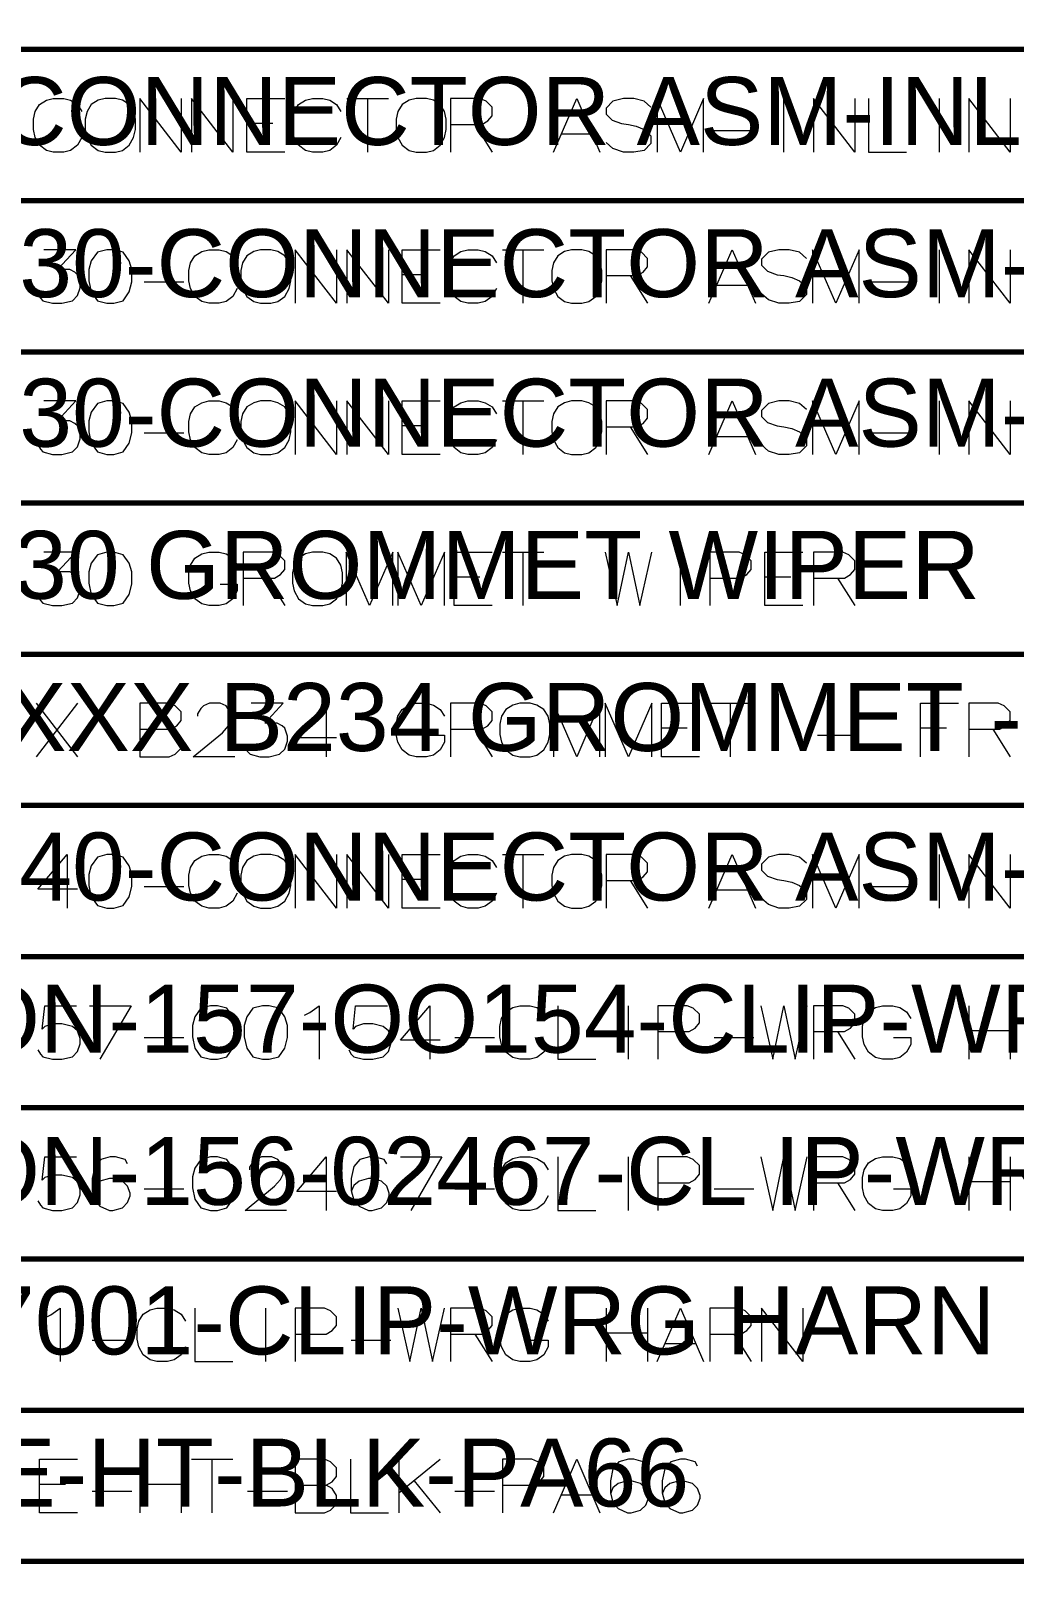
# Model space of a CAD drawing. Header units: millimetres. Extents: x 0 to 174, y 0 to 33.
# Drawn here: x 78.039 to 80.641, y 20.297 to 24.382 of the extents above; entities that cross this region are included whole.
import ezdxf

# ---------------------------------------------------------------- set-up
doc = ezdxf.new("R2010")
doc.units = ezdxf.units.MM
doc.layers.add('BOM_OCR_TEXT', color=7, linetype='Continuous')
doc.layers.add('BOM_ORIGINAL_OUTLINES', color=7, linetype='Continuous')
doc.layers.add('PDF_Geomertry', color=7, linetype='Continuous', true_color=0x405f80)
doc.styles.get("Standard").update_dxf_attribs({"font": 'arial.ttf'})

msp = doc.modelspace()

# ---------------------------------------------------------------- linework, layer by layer
at = {"layer": 'BOM_ORIGINAL_OUTLINES', "color": 18, "lineweight": 13, "true_color": 0x260000}
for points in [[(78.1736, 24.0999), (78.1622, 24.0793), (78.1439, 24.0656), (78.1256, 24.061), (78.0982, 24.061), (78.0799, 24.0656), (78.0617, 24.0793), (78.0501, 24.0999), (78.0456, 24.1204), (78.0456, 24.1479), (78.0501, 24.1685), (78.0617, 24.1868), (78.0799, 24.1982), (78.0982, 24.2028), (78.1256, 24.2028), (78.1439, 24.1982), (78.1622, 24.1868), (78.1736, 24.1685)], [(78.4365, 24.2028), (78.4365, 24.061), (78.3268, 24.2028), (78.3268, 24.061)], [(78.5736, 24.2028), (78.5736, 24.061), (78.4639, 24.2028), (78.4639, 24.061)], [(78.7108, 24.061), (78.6103, 24.061), (78.6103, 24.2028), (78.7108, 24.2028)], [(78.8594, 24.0999), (78.8479, 24.0793), (78.8297, 24.0656), (78.8114, 24.061), (78.784, 24.061), (78.7657, 24.0656), (78.7474, 24.0793), (78.736, 24.0999), (78.7314, 24.1204), (78.7314, 24.1479), (78.736, 24.1685), (78.7474, 24.1868), (78.7657, 24.1982), (78.784, 24.2028), (78.8114, 24.2028), (78.8297, 24.1982), (78.8479, 24.1868), (78.8594, 24.1685)], [(78.8754, 24.2028), (78.9851, 24.2028)], [(78.9303, 24.061), (78.9303, 24.2028)], [(79.1497, 24.1342), (79.2321, 24.1342), (79.2481, 24.1433), (79.2594, 24.1571), (79.2594, 24.1799), (79.2435, 24.1958), (79.2275, 24.2028), (79.1497, 24.2028), (79.1497, 24.061)], [(79.4218, 24.061), (79.4835, 24.2028), (79.5451, 24.061)], [(79.68, 24.1799), (79.6618, 24.1958), (79.6343, 24.2028), (79.6069, 24.2028), (79.5794, 24.1958), (79.5612, 24.1776), (79.5612, 24.1615), (79.5772, 24.1456), (79.6024, 24.1364), (79.6207, 24.1342), (79.6412, 24.1296), (79.6618, 24.1204), (79.68, 24.1044), (79.68, 24.0839), (79.6618, 24.0656), (79.6343, 24.061), (79.6069, 24.061), (79.5794, 24.0701), (79.5612, 24.0861)], [(79.8194, 24.061), (79.8194, 24.2028), (79.7578, 24.061), (79.6961, 24.2028), (79.6961, 24.061)], [(80.0321, 24.061), (80.0321, 24.2028)], [(80.2196, 24.2028), (80.2196, 24.061), (80.1099, 24.2028), (80.1099, 24.061)], [(80.2561, 24.2028), (80.2561, 24.061), (80.3567, 24.061)], [(80.4436, 24.061), (80.4436, 24.2028)], [(80.631, 24.2028), (80.631, 24.061), (80.5212, 24.2028), (80.5212, 24.061)], [(78.6789, 24.1364), (78.6103, 24.1364)], [(79.2137, 24.1342), (79.2594, 24.061)], [(79.4424, 24.109), (79.5246, 24.109)], [(79.8469, 24.1182), (79.9521, 24.1182)], [(78.0571, 23.686), (78.0639, 23.6744), (78.0707, 23.6676), (78.0958, 23.6608), (78.1211, 23.6608), (78.1485, 23.6676), (78.1622, 23.6814), (78.169, 23.7019), (78.169, 23.7157), (78.1622, 23.7363), (78.1553, 23.7431), (78.1417, 23.7499), (78.1096, 23.7499), (78.1576, 23.8025), (78.0731, 23.8025)], [(78.5851, 23.6996), (78.5736, 23.679), (78.5554, 23.6653), (78.5371, 23.6608), (78.5097, 23.6608), (78.4914, 23.6653), (78.4731, 23.679), (78.4617, 23.6996), (78.4571, 23.7201), (78.4571, 23.7476), (78.4617, 23.7682), (78.4731, 23.7865), (78.4914, 23.7979), (78.5097, 23.8025), (78.5371, 23.8025), (78.5554, 23.7979), (78.5736, 23.7865), (78.5851, 23.7682)], [(78.8479, 23.8025), (78.8479, 23.6608), (78.7382, 23.8025), (78.7382, 23.6608)], [(78.9851, 23.8025), (78.9851, 23.6608), (78.8754, 23.8025), (78.8754, 23.6608)], [(79.1222, 23.6608), (79.0217, 23.6608), (79.0217, 23.8025), (79.1222, 23.8025)], [(79.2708, 23.6996), (79.2594, 23.679), (79.2411, 23.6653), (79.2229, 23.6608), (79.1954, 23.6608), (79.1771, 23.6653), (79.1589, 23.679), (79.1475, 23.6996), (79.1429, 23.7201), (79.1429, 23.7476), (79.1475, 23.7682), (79.1589, 23.7865), (79.1771, 23.7979), (79.1954, 23.8025), (79.2229, 23.8025), (79.2411, 23.7979), (79.2594, 23.7865), (79.2708, 23.7682)], [(79.2869, 23.8025), (79.3967, 23.8025)], [(79.3418, 23.6608), (79.3418, 23.8025)], [(79.5612, 23.7339), (79.6435, 23.7339), (79.6594, 23.7431), (79.671, 23.7568), (79.671, 23.7796), (79.6549, 23.7957), (79.6389, 23.8025), (79.5612, 23.8025), (79.5612, 23.6608)], [(79.8332, 23.6608), (79.895, 23.8025), (79.9567, 23.6608)], [(80.0915, 23.7796), (80.0732, 23.7957), (80.0458, 23.8025), (80.0183, 23.8025), (79.991, 23.7957), (79.9726, 23.7774), (79.9726, 23.7614), (79.9886, 23.7454), (80.0137, 23.7363), (80.0321, 23.7339), (80.0526, 23.7293), (80.0732, 23.7201), (80.0915, 23.7042), (80.0915, 23.6836), (80.0732, 23.6653), (80.0458, 23.6608), (80.0183, 23.6608), (79.991, 23.6699), (79.9726, 23.686)], [(80.231, 23.6608), (80.231, 23.8025), (80.1693, 23.6608), (80.1075, 23.8025), (80.1075, 23.6608)], [(80.4436, 23.6608), (80.4436, 23.8025)], [(80.631, 23.8025), (80.631, 23.6608), (80.5212, 23.8025), (80.5212, 23.6608)], [(79.0903, 23.7363), (79.0217, 23.7363)], [(78.3382, 23.7179), (78.4433, 23.7179)], [(79.6251, 23.7339), (79.671, 23.6608)], [(79.8537, 23.7088), (79.9361, 23.7088)], [(80.2583, 23.7179), (80.3636, 23.7179)], [(78.0571, 23.2857), (78.0639, 23.2743), (78.0707, 23.2674), (78.0958, 23.2606), (78.1211, 23.2606), (78.1485, 23.2674), (78.1622, 23.2811), (78.169, 23.3017), (78.169, 23.3154), (78.1622, 23.336), (78.1553, 23.3428), (78.1417, 23.3497), (78.1096, 23.3497), (78.1576, 23.4022), (78.0731, 23.4022)], [(78.5851, 23.2994), (78.5736, 23.2789), (78.5554, 23.2651), (78.5371, 23.2606), (78.5097, 23.2606), (78.4914, 23.2651), (78.4731, 23.2789), (78.4617, 23.2994), (78.4571, 23.32), (78.4571, 23.3474), (78.4617, 23.3679), (78.4731, 23.3863), (78.4914, 23.3976), (78.5097, 23.4022), (78.5371, 23.4022), (78.5554, 23.3976), (78.5736, 23.3863), (78.5851, 23.3679)], [(78.8479, 23.4022), (78.8479, 23.2606), (78.7382, 23.4022), (78.7382, 23.2606)], [(78.9851, 23.4022), (78.9851, 23.2606), (78.8754, 23.4022), (78.8754, 23.2606)], [(79.1222, 23.2606), (79.0217, 23.2606), (79.0217, 23.4022), (79.1222, 23.4022)], [(79.2708, 23.2994), (79.2594, 23.2789), (79.2411, 23.2651), (79.2229, 23.2606), (79.1954, 23.2606), (79.1771, 23.2651), (79.1589, 23.2789), (79.1475, 23.2994), (79.1429, 23.32), (79.1429, 23.3474), (79.1475, 23.3679), (79.1589, 23.3863), (79.1771, 23.3976), (79.1954, 23.4022), (79.2229, 23.4022), (79.2411, 23.3976), (79.2594, 23.3863), (79.2708, 23.3679)], [(79.2869, 23.4022), (79.3967, 23.4022)], [(79.3418, 23.2606), (79.3418, 23.4022)], [(79.5612, 23.3338), (79.6435, 23.3338), (79.6594, 23.3428), (79.671, 23.3565), (79.671, 23.3794), (79.6549, 23.3954), (79.6389, 23.4022), (79.5612, 23.4022), (79.5612, 23.2606)], [(79.8332, 23.2606), (79.895, 23.4022), (79.9567, 23.2606)], [(80.0915, 23.3794), (80.0732, 23.3954), (80.0458, 23.4022), (80.0183, 23.4022), (79.991, 23.3954), (79.9726, 23.3771), (79.9726, 23.3611), (79.9886, 23.3451), (80.0137, 23.336), (80.0321, 23.3338), (80.0526, 23.3292), (80.0732, 23.32), (80.0915, 23.304), (80.0915, 23.2833), (80.0732, 23.2651), (80.0458, 23.2606), (80.0183, 23.2606), (79.991, 23.2697), (79.9726, 23.2857)], [(80.231, 23.2606), (80.231, 23.4022), (80.1693, 23.2606), (80.1075, 23.4022), (80.1075, 23.2606)], [(80.4436, 23.2606), (80.4436, 23.4022)], [(80.631, 23.4022), (80.631, 23.2606), (80.5212, 23.4022), (80.5212, 23.2606)], [(79.0903, 23.336), (79.0217, 23.336)], [(79.6251, 23.3338), (79.671, 23.2606)], [(78.3382, 23.3176), (78.4433, 23.3176)], [(79.8537, 23.3085), (79.9361, 23.3085)], [(80.2583, 23.3176), (80.3636, 23.3176)], [(78.0571, 22.8854), (78.0639, 22.874), (78.0707, 22.8672), (78.0958, 22.8603), (78.1211, 22.8603), (78.1485, 22.8672), (78.1622, 22.8808), (78.169, 22.9014), (78.169, 22.9151), (78.1622, 22.9357), (78.1553, 22.9426), (78.1417, 22.9494), (78.1096, 22.9494), (78.1576, 23.0021), (78.0731, 23.0021)], [(78.5394, 22.9175), (78.5851, 22.9175), (78.5851, 22.8992), (78.5736, 22.8786), (78.5554, 22.8649), (78.5371, 22.8603), (78.5097, 22.8603), (78.4914, 22.8649), (78.4731, 22.8786), (78.4617, 22.8992), (78.4571, 22.9197), (78.4571, 22.9472), (78.4617, 22.9678), (78.4731, 22.986), (78.4914, 22.9975), (78.5097, 23.0021), (78.5371, 23.0021), (78.5554, 22.9975), (78.5736, 22.986), (78.5851, 22.9678)], [(78.6011, 22.9335), (78.6833, 22.9335), (78.6994, 22.9426), (78.7108, 22.9562), (78.7108, 22.9792), (78.6949, 22.9951), (78.6789, 23.0021), (78.6011, 23.0021), (78.6011, 22.8603)], [(78.9965, 22.8603), (78.9965, 23.0021), (78.9349, 22.8603), (78.8731, 23.0021), (78.8731, 22.8603)], [(79.1337, 22.8603), (79.1337, 23.0021), (79.0719, 22.8603), (79.0103, 23.0021), (79.0103, 22.8603)], [(79.2594, 22.8603), (79.1589, 22.8603), (79.1589, 23.0021), (79.2594, 23.0021)], [(79.2869, 23.0021), (79.3967, 23.0021)], [(79.3418, 22.8603), (79.3418, 23.0021)], [(79.5589, 23.0021), (79.5908, 22.8603), (79.6207, 23.0021), (79.6503, 22.8603), (79.6824, 23.0021)], [(79.7578, 22.8603), (79.7578, 23.0021)], [(79.8356, 22.9335), (79.9178, 22.9335), (79.9337, 22.9426), (79.9453, 22.9562), (79.9453, 22.9792), (79.9292, 22.9951), (79.9132, 23.0021), (79.8356, 23.0021), (79.8356, 22.8603)], [(80.0824, 22.8603), (79.9818, 22.8603), (79.9818, 23.0021), (80.0824, 23.0021)], [(80.1099, 22.9335), (80.1921, 22.9335), (80.2081, 22.9426), (80.2196, 22.9562), (80.2196, 22.9792), (80.2035, 22.9951), (80.1875, 23.0021), (80.1099, 23.0021), (80.1099, 22.8603)], [(78.6651, 22.9335), (78.7108, 22.8603)], [(79.2275, 22.9357), (79.1589, 22.9357)], [(80.0504, 22.9357), (79.9818, 22.9357)], [(80.1737, 22.9335), (80.2196, 22.8603)], [(78.0525, 22.6018), (78.1622, 22.4601)], [(78.1622, 22.6018), (78.0525, 22.4601)], [(78.5782, 22.4601), (78.4685, 22.4601), (78.5462, 22.524), (78.5622, 22.5424), (78.569, 22.5561), (78.569, 22.5699), (78.5622, 22.5858), (78.5554, 22.595), (78.5394, 22.6018), (78.5119, 22.6018), (78.496, 22.595), (78.489, 22.5881), (78.48, 22.5743), (78.48, 22.5675)], [(78.6057, 22.4853), (78.6125, 22.4738), (78.6194, 22.4669), (78.6446, 22.4601), (78.6697, 22.4601), (78.6971, 22.4669), (78.7108, 22.4807), (78.7176, 22.5013), (78.7176, 22.515), (78.7108, 22.5356), (78.704, 22.5424), (78.6903, 22.5492), (78.6582, 22.5492), (78.7062, 22.6018), (78.6217, 22.6018)], [(78.8479, 22.5104), (78.7428, 22.5104), (78.8206, 22.6018), (78.8206, 22.5332), (78.8206, 22.4601)], [(79.0881, 22.5172), (79.1337, 22.5172), (79.1337, 22.4989), (79.1222, 22.4783), (79.104, 22.4646), (79.0857, 22.4601), (79.0583, 22.4601), (79.04, 22.4646), (79.0217, 22.4783), (79.0103, 22.4989), (79.0057, 22.5194), (79.0057, 22.5469), (79.0103, 22.5675), (79.0217, 22.5858), (79.04, 22.5972), (79.0583, 22.6018), (79.0857, 22.6018), (79.104, 22.5972), (79.1222, 22.5858), (79.1337, 22.5675)], [(79.1497, 22.5332), (79.2321, 22.5332), (79.2481, 22.5424), (79.2594, 22.5561), (79.2594, 22.5789), (79.2435, 22.595), (79.2275, 22.6018), (79.1497, 22.6018), (79.1497, 22.4601)], [(79.5451, 22.4601), (79.5451, 22.6018), (79.4835, 22.4601), (79.4218, 22.6018), (79.4218, 22.4601)], [(79.6824, 22.4601), (79.6824, 22.6018), (79.6207, 22.4601), (79.5589, 22.6018), (79.5589, 22.4601)], [(79.8081, 22.4601), (79.7075, 22.4601), (79.7075, 22.6018), (79.8081, 22.6018)], [(79.8356, 22.6018), (79.9453, 22.6018)], [(79.8904, 22.4601), (79.8904, 22.6018)], [(80.3933, 22.4601), (80.3933, 22.6018), (80.4939, 22.6018)], [(80.5212, 22.5332), (80.6036, 22.5332), (80.6196, 22.5424), (80.631, 22.5561), (80.631, 22.5789), (80.615, 22.595), (80.599, 22.6018), (80.5212, 22.6018), (80.5212, 22.4601)], [(78.3268, 22.5332), (78.409, 22.5332)], [(79.2137, 22.5332), (79.2594, 22.4601)], [(79.7761, 22.5356), (79.7075, 22.5356)], [(80.1212, 22.5172), (80.2264, 22.5172)], [(80.4618, 22.5356), (80.3933, 22.5356)], [(80.5853, 22.5332), (80.631, 22.4601)], [(78.1622, 22.1101), (78.0571, 22.1101), (78.1347, 22.2015), (78.1347, 22.1329), (78.1347, 22.0599)], [(78.5851, 22.0988), (78.5736, 22.0781), (78.5554, 22.0644), (78.5371, 22.0599), (78.5097, 22.0599), (78.4914, 22.0644), (78.4731, 22.0781), (78.4617, 22.0988), (78.4571, 22.1193), (78.4571, 22.1467), (78.4617, 22.1672), (78.4731, 22.1856), (78.4914, 22.1969), (78.5097, 22.2015), (78.5371, 22.2015), (78.5554, 22.1969), (78.5736, 22.1856), (78.5851, 22.1672)], [(78.8479, 22.2015), (78.8479, 22.0599), (78.7382, 22.2015), (78.7382, 22.0599)], [(78.9851, 22.2015), (78.9851, 22.0599), (78.8754, 22.2015), (78.8754, 22.0599)], [(79.1222, 22.0599), (79.0217, 22.0599), (79.0217, 22.2015), (79.1222, 22.2015)], [(79.2708, 22.0988), (79.2594, 22.0781), (79.2411, 22.0644), (79.2229, 22.0599), (79.1954, 22.0599), (79.1771, 22.0644), (79.1589, 22.0781), (79.1475, 22.0988), (79.1429, 22.1193), (79.1429, 22.1467), (79.1475, 22.1672), (79.1589, 22.1856), (79.1771, 22.1969), (79.1954, 22.2015), (79.2229, 22.2015), (79.2411, 22.1969), (79.2594, 22.1856), (79.2708, 22.1672)], [(79.2869, 22.2015), (79.3967, 22.2015)], [(79.3418, 22.0599), (79.3418, 22.2015)], [(79.5612, 22.1329), (79.6435, 22.1329), (79.6594, 22.1421), (79.671, 22.1558), (79.671, 22.1788), (79.6549, 22.1947), (79.6389, 22.2015), (79.5612, 22.2015), (79.5612, 22.0599)], [(79.8332, 22.0599), (79.895, 22.2015), (79.9567, 22.0599)], [(80.0915, 22.1788), (80.0732, 22.1947), (80.0458, 22.2015), (80.0183, 22.2015), (79.991, 22.1947), (79.9726, 22.1764), (79.9726, 22.1604), (79.9886, 22.1444), (80.0137, 22.1353), (80.0321, 22.1329), (80.0526, 22.1285), (80.0732, 22.1193), (80.0915, 22.1033), (80.0915, 22.0826), (80.0732, 22.0644), (80.0458, 22.0599), (80.0183, 22.0599), (79.991, 22.069), (79.9726, 22.085)], [(80.231, 22.0599), (80.231, 22.2015), (80.1693, 22.0599), (80.1075, 22.2015), (80.1075, 22.0599)], [(80.4436, 22.0599), (80.4436, 22.2015)], [(80.631, 22.2015), (80.631, 22.0599), (80.5212, 22.2015), (80.5212, 22.0599)], [(78.3382, 22.1169), (78.4433, 22.1169)], [(79.0903, 22.1353), (79.0217, 22.1353)], [(79.6251, 22.1329), (79.671, 22.0599)], [(79.8537, 22.1078), (79.9361, 22.1078)], [(80.2583, 22.1169), (80.3636, 22.1169)], [(78.0571, 21.6847), (78.0639, 21.6733), (78.0707, 21.6664), (78.0958, 21.6596), (78.1211, 21.6596), (78.1485, 21.6664), (78.1622, 21.6801), (78.169, 21.7007), (78.169, 21.7144), (78.1622, 21.735), (78.1485, 21.7465), (78.1211, 21.7533), (78.0958, 21.7533), (78.0753, 21.7465), (78.0685, 21.7396), (78.0753, 21.8014), (78.1599, 21.8014)], [(78.1942, 21.8014), (78.3039, 21.8014), (78.2217, 21.6596)], [(78.7633, 21.7763), (78.7771, 21.7831), (78.8022, 21.8014), (78.8022, 21.6596)], [(78.88, 21.6847), (78.8868, 21.6733), (78.8937, 21.6664), (78.9189, 21.6596), (78.944, 21.6596), (78.9714, 21.6664), (78.9851, 21.6801), (78.9919, 21.7007), (78.9919, 21.7144), (78.9851, 21.735), (78.9714, 21.7465), (78.944, 21.7533), (78.9189, 21.7533), (78.8983, 21.7465), (78.8914, 21.7396), (78.8983, 21.8014), (78.9829, 21.8014)], [(79.1222, 21.7099), (79.0171, 21.7099), (79.0949, 21.8014), (79.0949, 21.7328), (79.0949, 21.6596)], [(79.4081, 21.6985), (79.3967, 21.6779), (79.3783, 21.6642), (79.36, 21.6596), (79.3326, 21.6596), (79.3143, 21.6642), (79.296, 21.6779), (79.2846, 21.6985), (79.28, 21.719), (79.28, 21.7465), (79.2846, 21.7671), (79.296, 21.7853), (79.3143, 21.7968), (79.3326, 21.8014), (79.36, 21.8014), (79.3783, 21.7968), (79.3967, 21.7853), (79.4081, 21.7671)], [(79.4332, 21.8014), (79.4332, 21.6596), (79.5337, 21.6596)], [(79.6207, 21.6596), (79.6207, 21.8014)], [(79.6983, 21.7328), (79.7807, 21.7328), (79.7967, 21.7419), (79.8081, 21.7556), (79.8081, 21.7785), (79.7921, 21.7944), (79.7761, 21.8014), (79.6983, 21.8014), (79.6983, 21.6596)], [(79.9704, 21.8014), (80.0024, 21.6596), (80.0321, 21.8014), (80.0618, 21.6596), (80.0938, 21.8014)], [(80.1099, 21.7328), (80.1921, 21.7328), (80.2081, 21.7419), (80.2196, 21.7556), (80.2196, 21.7785), (80.2035, 21.7944), (80.1875, 21.8014), (80.1099, 21.8014), (80.1099, 21.6596)], [(80.3224, 21.7168), (80.3681, 21.7168), (80.3681, 21.6985), (80.3567, 21.6779), (80.3385, 21.6642), (80.3201, 21.6596), (80.2926, 21.6596), (80.2744, 21.6642), (80.2561, 21.6779), (80.2447, 21.6985), (80.2401, 21.719), (80.2401, 21.7465), (80.2447, 21.7671), (80.2561, 21.7853), (80.2744, 21.7968), (80.2926, 21.8014), (80.3201, 21.8014), (80.3385, 21.7968), (80.3567, 21.7853), (80.3681, 21.7671)], [(80.5212, 21.8014), (80.5212, 21.6596)], [(80.631, 21.8014), (80.631, 21.6596)], [(80.631, 21.735), (80.5212, 21.735)], [(78.3382, 21.7168), (78.4433, 21.7168)], [(79.1611, 21.7168), (79.2662, 21.7168)], [(79.8469, 21.7168), (79.9521, 21.7168)], [(80.1737, 21.7328), (80.2196, 21.6596)], [(78.0571, 21.2846), (78.0639, 21.2731), (78.0707, 21.2663), (78.0958, 21.2593), (78.1211, 21.2593), (78.1485, 21.2663), (78.1622, 21.28), (78.169, 21.3006), (78.169, 21.3142), (78.1622, 21.3349), (78.1485, 21.3463), (78.1211, 21.3531), (78.0958, 21.3531), (78.0753, 21.3463), (78.0685, 21.3394), (78.0753, 21.4011), (78.1599, 21.4011)], [(78.2947, 21.3828), (78.2879, 21.3943), (78.2628, 21.4011), (78.249, 21.4011), (78.2239, 21.3943), (78.2079, 21.376), (78.2011, 21.3439), (78.2011, 21.3119), (78.2079, 21.2868), (78.2217, 21.2708), (78.2468, 21.2593), (78.256, 21.2593), (78.2811, 21.2663), (78.2947, 21.28), (78.3017, 21.2982), (78.3017, 21.3051), (78.2947, 21.3233), (78.2811, 21.3371), (78.256, 21.3439), (78.2468, 21.3439), (78.2217, 21.3371), (78.2079, 21.3257), (78.2011, 21.3097)], [(78.7154, 21.2593), (78.6057, 21.2593), (78.6833, 21.3233), (78.6994, 21.3417), (78.7062, 21.3554), (78.7062, 21.369), (78.6994, 21.3851), (78.6925, 21.3943), (78.6765, 21.4011), (78.6492, 21.4011), (78.6331, 21.3943), (78.6262, 21.3874), (78.6171, 21.3736), (78.6171, 21.3668)], [(78.8479, 21.3097), (78.7428, 21.3097), (78.8206, 21.4011), (78.8206, 21.3325), (78.8206, 21.2593)], [(78.9806, 21.3828), (78.9737, 21.3943), (78.9486, 21.4011), (78.9349, 21.4011), (78.9097, 21.3943), (78.8937, 21.376), (78.8868, 21.3439), (78.8868, 21.3119), (78.8937, 21.2868), (78.9074, 21.2708), (78.9325, 21.2593), (78.9417, 21.2593), (78.9668, 21.2663), (78.9806, 21.28), (78.9874, 21.2982), (78.9874, 21.3051), (78.9806, 21.3233), (78.9668, 21.3371), (78.9417, 21.3439), (78.9325, 21.3439), (78.9074, 21.3371), (78.8937, 21.3257), (78.8868, 21.3097)], [(79.0171, 21.4011), (79.1268, 21.4011), (79.0446, 21.2593)], [(79.4081, 21.2982), (79.3967, 21.2776), (79.3783, 21.2639), (79.36, 21.2593), (79.3326, 21.2593), (79.3143, 21.2639), (79.296, 21.2776), (79.2846, 21.2982), (79.28, 21.3188), (79.28, 21.3463), (79.2846, 21.3668), (79.296, 21.3851), (79.3143, 21.3965), (79.3326, 21.4011), (79.36, 21.4011), (79.3783, 21.3965), (79.3967, 21.3851), (79.4081, 21.3668)], [(79.4332, 21.4011), (79.4332, 21.2593), (79.5337, 21.2593)], [(79.6207, 21.2593), (79.6207, 21.4011)], [(79.6983, 21.3325), (79.7807, 21.3325), (79.7967, 21.3417), (79.8081, 21.3554), (79.8081, 21.3782), (79.7921, 21.3943), (79.7761, 21.4011), (79.6983, 21.4011), (79.6983, 21.2593)], [(79.9704, 21.4011), (80.0024, 21.2593), (80.0321, 21.4011), (80.0618, 21.2593), (80.0938, 21.4011)], [(80.1099, 21.3325), (80.1921, 21.3325), (80.2081, 21.3417), (80.2196, 21.3554), (80.2196, 21.3782), (80.2035, 21.3943), (80.1875, 21.4011), (80.1099, 21.4011), (80.1099, 21.2593)], [(80.3224, 21.3165), (80.3681, 21.3165), (80.3681, 21.2982), (80.3567, 21.2776), (80.3385, 21.2639), (80.3201, 21.2593), (80.2926, 21.2593), (80.2744, 21.2639), (80.2561, 21.2776), (80.2447, 21.2982), (80.2401, 21.3188), (80.2401, 21.3463), (80.2447, 21.3668), (80.2561, 21.3851), (80.2744, 21.3965), (80.2926, 21.4011), (80.3201, 21.4011), (80.3385, 21.3965), (80.3567, 21.3851), (80.3681, 21.3668)], [(80.5212, 21.4011), (80.5212, 21.2593)], [(80.631, 21.4011), (80.631, 21.2593)], [(80.1737, 21.3325), (80.2196, 21.2593)], [(80.631, 21.3349), (80.5212, 21.3349)], [(78.3382, 21.3165), (78.4433, 21.3165)], [(79.1611, 21.3165), (79.2662, 21.3165)], [(79.8469, 21.3165), (79.9521, 21.3165)], [(78.0776, 20.9757), (78.0914, 20.9826), (78.1165, 21.0008), (78.1165, 20.8592)], [(78.4479, 20.8981), (78.4365, 20.8774), (78.4182, 20.8638), (78.4, 20.8592), (78.3725, 20.8592), (78.3542, 20.8638), (78.336, 20.8774), (78.3244, 20.8981), (78.3199, 20.9186), (78.3199, 20.946), (78.3244, 20.9665), (78.336, 20.9849), (78.3542, 20.9962), (78.3725, 21.0008), (78.4, 21.0008), (78.4182, 20.9962), (78.4365, 20.9849), (78.4479, 20.9665)], [(78.4731, 21.0008), (78.4731, 20.8592), (78.5736, 20.8592)], [(78.6606, 20.8592), (78.6606, 21.0008)], [(78.7382, 20.9322), (78.8206, 20.9322), (78.8365, 20.9414), (78.8479, 20.9551), (78.8479, 20.9781), (78.8319, 20.994), (78.816, 21.0008), (78.7382, 21.0008), (78.7382, 20.8592)], [(79.0103, 21.0008), (79.0422, 20.8592), (79.0719, 21.0008), (79.1017, 20.8592), (79.1337, 21.0008)], [(79.1497, 20.9322), (79.2321, 20.9322), (79.2481, 20.9414), (79.2594, 20.9551), (79.2594, 20.9781), (79.2435, 20.994), (79.2275, 21.0008), (79.1497, 21.0008), (79.1497, 20.8592)], [(79.3624, 20.9163), (79.4081, 20.9163), (79.4081, 20.8981), (79.3967, 20.8774), (79.3783, 20.8638), (79.36, 20.8592), (79.3326, 20.8592), (79.3143, 20.8638), (79.296, 20.8774), (79.2846, 20.8981), (79.28, 20.9186), (79.28, 20.946), (79.2846, 20.9665), (79.296, 20.9849), (79.3143, 20.9962), (79.3326, 21.0008), (79.36, 21.0008), (79.3783, 20.9962), (79.3967, 20.9849), (79.4081, 20.9665)], [(79.5612, 21.0008), (79.5612, 20.8592)], [(79.671, 21.0008), (79.671, 20.8592)], [(79.6961, 20.8592), (79.7578, 21.0008), (79.8194, 20.8592)], [(79.8356, 20.9322), (79.9178, 20.9322), (79.9337, 20.9414), (79.9453, 20.9551), (79.9453, 20.9781), (79.9292, 20.994), (79.9132, 21.0008), (79.8356, 21.0008), (79.8356, 20.8592)], [(80.0824, 21.0008), (80.0824, 20.8592), (79.9726, 21.0008), (79.9726, 20.8592)], [(79.2137, 20.9322), (79.2594, 20.8592)], [(79.671, 20.9346), (79.5612, 20.9346)], [(79.8994, 20.9322), (79.9453, 20.8592)], [(78.2011, 20.9163), (78.3062, 20.9163)], [(78.8868, 20.9163), (78.9919, 20.9163)], [(79.7167, 20.9071), (79.7989, 20.9071)], [(78.1622, 20.4589), (78.0617, 20.4589), (78.0617, 20.6007), (78.1622, 20.6007)], [(78.3268, 20.6007), (78.3268, 20.4589)], [(78.4365, 20.6007), (78.4365, 20.4589)], [(78.4639, 20.6007), (78.5736, 20.6007)], [(78.5187, 20.4589), (78.5187, 20.6007)], [(78.8846, 20.6007), (78.8846, 20.4589), (78.9851, 20.4589)], [(79.0125, 20.6007), (79.0125, 20.4589)], [(79.0125, 20.5115), (79.1222, 20.6007)], [(79.2869, 20.5321), (79.3692, 20.5321), (79.3851, 20.5413), (79.3967, 20.5549), (79.3967, 20.5778), (79.3806, 20.5938), (79.3646, 20.6007), (79.2869, 20.6007), (79.2869, 20.4589)], [(79.4218, 20.4589), (79.4835, 20.6007), (79.5451, 20.4589)], [(79.6664, 20.5824), (79.6594, 20.5938), (79.6343, 20.6007), (79.6207, 20.6007), (79.5954, 20.5938), (79.5794, 20.5754), (79.5726, 20.5435), (79.5726, 20.5115), (79.5794, 20.4864), (79.5932, 20.4703), (79.6183, 20.4589), (79.6275, 20.4589), (79.6526, 20.4657), (79.6664, 20.4794), (79.6732, 20.4978), (79.6732, 20.5046), (79.6664, 20.5229), (79.6526, 20.5367), (79.6275, 20.5435), (79.6183, 20.5435), (79.5932, 20.5367), (79.5794, 20.5251), (79.5726, 20.5092)], [(79.8035, 20.5824), (79.7967, 20.5938), (79.7715, 20.6007), (79.7578, 20.6007), (79.7326, 20.5938), (79.7167, 20.5754), (79.7097, 20.5435), (79.7097, 20.5115), (79.7167, 20.4864), (79.7303, 20.4703), (79.7556, 20.4589), (79.7646, 20.4589), (79.7897, 20.4657), (79.8035, 20.4794), (79.8104, 20.4978), (79.8104, 20.5046), (79.8035, 20.5229), (79.7897, 20.5367), (79.7646, 20.5435), (79.7556, 20.5435), (79.7303, 20.5367), (79.7167, 20.5251), (79.7097, 20.5092)], [(78.1301, 20.5343), (78.0617, 20.5343)], [(78.2011, 20.5161), (78.3062, 20.5161)], [(78.4365, 20.5343), (78.3268, 20.5343)], [(78.6125, 20.5161), (78.7176, 20.5161)], [(78.7382, 20.5321), (78.8206, 20.5321)], [(79.0537, 20.5435), (79.1222, 20.4589)], [(79.1611, 20.5161), (79.2662, 20.5161)], [(79.4424, 20.5069), (79.5246, 20.5069)]]:
    msp.add_lwpolyline(points, dxfattribs=at)
for points in [[(78.2353, 24.2028), (78.2171, 24.1982), (78.1987, 24.1868), (78.1874, 24.1685), (78.1828, 24.1479), (78.1828, 24.1204), (78.1874, 24.0999), (78.1987, 24.0793), (78.2171, 24.0656), (78.2353, 24.061), (78.2628, 24.061), (78.2811, 24.0656), (78.2993, 24.0793), (78.3108, 24.0999), (78.3154, 24.1204), (78.3154, 24.1479), (78.3108, 24.1685), (78.2993, 24.1868), (78.2811, 24.1982), (78.2628, 24.2028), (78.2353, 24.2028)], [(79.0583, 24.2028), (79.04, 24.1982), (79.0217, 24.1868), (79.0103, 24.1685), (79.0057, 24.1479), (79.0057, 24.1204), (79.0103, 24.0999), (79.0217, 24.0793), (79.04, 24.0656), (79.0583, 24.061), (79.0857, 24.061), (79.104, 24.0656), (79.1222, 24.0793), (79.1337, 24.0999), (79.1383, 24.1204), (79.1383, 24.1479), (79.1337, 24.1685), (79.1222, 24.1868), (79.104, 24.1982), (79.0857, 24.2028), (79.0583, 24.2028)], [(78.2399, 23.8025), (78.2147, 23.7957), (78.1987, 23.7728), (78.1919, 23.7499), (78.1919, 23.7201), (78.1987, 23.6906), (78.2147, 23.6676), (78.2399, 23.6608), (78.2582, 23.6608), (78.2833, 23.6676), (78.2993, 23.6906), (78.3062, 23.7179), (78.3062, 23.7499), (78.2993, 23.7728), (78.2833, 23.7957), (78.2582, 23.8025), (78.2399, 23.8025)], [(78.6468, 23.8025), (78.6285, 23.7979), (78.6103, 23.7865), (78.5987, 23.7682), (78.5943, 23.7476), (78.5943, 23.7201), (78.5987, 23.6996), (78.6103, 23.679), (78.6285, 23.6653), (78.6468, 23.6608), (78.6743, 23.6608), (78.6925, 23.6653), (78.7108, 23.679), (78.7222, 23.6996), (78.7268, 23.7201), (78.7268, 23.7476), (78.7222, 23.7682), (78.7108, 23.7865), (78.6925, 23.7979), (78.6743, 23.8025), (78.6468, 23.8025)], [(79.4697, 23.8025), (79.4515, 23.7979), (79.4332, 23.7865), (79.4218, 23.7682), (79.4172, 23.7476), (79.4172, 23.7201), (79.4218, 23.6996), (79.4332, 23.679), (79.4515, 23.6653), (79.4697, 23.6608), (79.4972, 23.6608), (79.5154, 23.6653), (79.5337, 23.679), (79.5451, 23.6996), (79.5497, 23.7201), (79.5497, 23.7476), (79.5451, 23.7682), (79.5337, 23.7865), (79.5154, 23.7979), (79.4972, 23.8025), (79.4697, 23.8025)], [(78.2399, 23.4022), (78.2147, 23.3954), (78.1987, 23.3725), (78.1919, 23.3497), (78.1919, 23.32), (78.1987, 23.2903), (78.2147, 23.2674), (78.2399, 23.2606), (78.2582, 23.2606), (78.2833, 23.2674), (78.2993, 23.2903), (78.3062, 23.3176), (78.3062, 23.3497), (78.2993, 23.3725), (78.2833, 23.3954), (78.2582, 23.4022), (78.2399, 23.4022)], [(78.6468, 23.4022), (78.6285, 23.3976), (78.6103, 23.3863), (78.5987, 23.3679), (78.5943, 23.3474), (78.5943, 23.32), (78.5987, 23.2994), (78.6103, 23.2789), (78.6285, 23.2651), (78.6468, 23.2606), (78.6743, 23.2606), (78.6925, 23.2651), (78.7108, 23.2789), (78.7222, 23.2994), (78.7268, 23.32), (78.7268, 23.3474), (78.7222, 23.3679), (78.7108, 23.3863), (78.6925, 23.3976), (78.6743, 23.4022), (78.6468, 23.4022)], [(79.4697, 23.4022), (79.4515, 23.3976), (79.4332, 23.3863), (79.4218, 23.3679), (79.4172, 23.3474), (79.4172, 23.32), (79.4218, 23.2994), (79.4332, 23.2789), (79.4515, 23.2651), (79.4697, 23.2606), (79.4972, 23.2606), (79.5154, 23.2651), (79.5337, 23.2789), (79.5451, 23.2994), (79.5497, 23.32), (79.5497, 23.3474), (79.5451, 23.3679), (79.5337, 23.3863), (79.5154, 23.3976), (79.4972, 23.4022), (79.4697, 23.4022)], [(78.2399, 23.0021), (78.2147, 22.9951), (78.1987, 22.9724), (78.1919, 22.9494), (78.1919, 22.9197), (78.1987, 22.89), (78.2147, 22.8672), (78.2399, 22.8603), (78.2582, 22.8603), (78.2833, 22.8672), (78.2993, 22.89), (78.3062, 22.9175), (78.3062, 22.9494), (78.2993, 22.9724), (78.2833, 22.9951), (78.2582, 23.0021), (78.2399, 23.0021)], [(78.784, 23.0021), (78.7657, 22.9975), (78.7474, 22.986), (78.736, 22.9678), (78.7314, 22.9472), (78.7314, 22.9197), (78.736, 22.8992), (78.7474, 22.8786), (78.7657, 22.8649), (78.784, 22.8603), (78.8114, 22.8603), (78.8297, 22.8649), (78.8479, 22.8786), (78.8594, 22.8992), (78.864, 22.9197), (78.864, 22.9472), (78.8594, 22.9678), (78.8479, 22.986), (78.8297, 22.9975), (78.8114, 23.0021), (78.784, 23.0021)], [(78.4044, 22.4601), (78.4206, 22.4669), (78.4365, 22.4829), (78.4365, 22.5058), (78.4251, 22.524), (78.409, 22.5332), (78.4251, 22.5424), (78.4365, 22.5561), (78.4365, 22.5789), (78.4206, 22.595), (78.4044, 22.6018), (78.3268, 22.6018), (78.3268, 22.4601)], [(79.3326, 22.6018), (79.3143, 22.5972), (79.296, 22.5858), (79.2846, 22.5675), (79.28, 22.5469), (79.28, 22.5194), (79.2846, 22.4989), (79.296, 22.4783), (79.3143, 22.4646), (79.3326, 22.4601), (79.36, 22.4601), (79.3783, 22.4646), (79.3967, 22.4783), (79.4081, 22.4989), (79.4126, 22.5194), (79.4126, 22.5469), (79.4081, 22.5675), (79.3967, 22.5858), (79.3783, 22.5972), (79.36, 22.6018), (79.3326, 22.6018)], [(78.2399, 22.2015), (78.2147, 22.1947), (78.1987, 22.1718), (78.1919, 22.149), (78.1919, 22.1193), (78.1987, 22.0896), (78.2147, 22.0667), (78.2399, 22.0599), (78.2582, 22.0599), (78.2833, 22.0667), (78.2993, 22.0896), (78.3062, 22.1169), (78.3062, 22.149), (78.2993, 22.1718), (78.2833, 22.1947), (78.2582, 22.2015), (78.2399, 22.2015)], [(78.6468, 22.2015), (78.6285, 22.1969), (78.6103, 22.1856), (78.5987, 22.1672), (78.5943, 22.1467), (78.5943, 22.1193), (78.5987, 22.0988), (78.6103, 22.0781), (78.6285, 22.0644), (78.6468, 22.0599), (78.6743, 22.0599), (78.6925, 22.0644), (78.7108, 22.0781), (78.7222, 22.0988), (78.7268, 22.1193), (78.7268, 22.1467), (78.7222, 22.1672), (78.7108, 22.1856), (78.6925, 22.1969), (78.6743, 22.2015), (78.6468, 22.2015)], [(79.4697, 22.2015), (79.4515, 22.1969), (79.4332, 22.1856), (79.4218, 22.1672), (79.4172, 22.1467), (79.4172, 22.1193), (79.4218, 22.0988), (79.4332, 22.0781), (79.4515, 22.0644), (79.4697, 22.0599), (79.4972, 22.0599), (79.5154, 22.0644), (79.5337, 22.0781), (79.5451, 22.0988), (79.5497, 22.1193), (79.5497, 22.1467), (79.5451, 22.1672), (79.5337, 22.1856), (79.5154, 22.1969), (79.4972, 22.2015), (79.4697, 22.2015)], [(78.5142, 21.8014), (78.489, 21.7944), (78.4731, 21.7717), (78.4662, 21.7488), (78.4662, 21.719), (78.4731, 21.6893), (78.489, 21.6664), (78.5142, 21.6596), (78.5325, 21.6596), (78.5576, 21.6664), (78.5736, 21.6893), (78.5806, 21.7168), (78.5806, 21.7488), (78.5736, 21.7717), (78.5576, 21.7944), (78.5325, 21.8014), (78.5142, 21.8014)], [(78.6514, 21.8014), (78.6262, 21.7944), (78.6103, 21.7717), (78.6033, 21.7488), (78.6033, 21.719), (78.6103, 21.6893), (78.6262, 21.6664), (78.6514, 21.6596), (78.6697, 21.6596), (78.6949, 21.6664), (78.7108, 21.6893), (78.7176, 21.7168), (78.7176, 21.7488), (78.7108, 21.7717), (78.6949, 21.7944), (78.6697, 21.8014), (78.6514, 21.8014)], [(78.5142, 21.4011), (78.489, 21.3943), (78.4731, 21.3714), (78.4662, 21.3485), (78.4662, 21.3188), (78.4731, 21.289), (78.489, 21.2663), (78.5142, 21.2593), (78.5325, 21.2593), (78.5576, 21.2663), (78.5736, 21.289), (78.5806, 21.3165), (78.5806, 21.3485), (78.5736, 21.3714), (78.5576, 21.3943), (78.5325, 21.4011), (78.5142, 21.4011)], [(78.816, 20.4589), (78.8319, 20.4657), (78.8479, 20.4818), (78.8479, 20.5046), (78.8365, 20.5229), (78.8206, 20.5321), (78.8365, 20.5413), (78.8479, 20.5549), (78.8479, 20.5778), (78.8319, 20.5938), (78.816, 20.6007), (78.7382, 20.6007), (78.7382, 20.4589)]]:
    msp.add_lwpolyline(points, close=True, dxfattribs=at)
at = {"layer": 'PDF_Geomertry', "color": 165, "lineweight": 70, "true_color": 0x5267a5}
for points in [[(70.2461, 23.9329), (70.2461, 23.5326), (71.3026, 23.5326), (71.3026, 23.9329), (75.611, 23.9329), (75.611, 24.3332), (83.901, 24.3332), (83.901, 24.7333), (85.7837, 24.7333), (85.7837, 25.1336), (98.9892, 25.1336), (98.9892, 25.5339)], [(70.2461, 23.5326), (70.2461, 23.1324), (71.3026, 23.1324), (71.3026, 23.5326), (75.611, 23.5326), (75.611, 23.9329), (83.901, 23.9329), (83.901, 24.3332), (85.7837, 24.3332), (85.7837, 24.7333), (98.9892, 24.7333), (98.9892, 25.1336)], [(70.2461, 23.1324), (70.2461, 22.7322), (71.3026, 22.7322), (71.3026, 23.1324), (75.611, 23.1324), (75.611, 23.5326), (83.901, 23.5326), (83.901, 23.9329), (85.7837, 23.9329), (85.7837, 24.3332), (98.9892, 24.3332), (98.9892, 24.7333)], [(70.2461, 22.7322), (70.2461, 22.3319), (71.3026, 22.3319), (71.3026, 22.7322), (75.611, 22.7322), (75.611, 23.1324), (83.901, 23.1324), (83.901, 23.5326), (85.7837, 23.5326), (85.7837, 23.9329), (98.9892, 23.9329), (98.9892, 24.3332)], [(70.2461, 22.3319), (70.2461, 21.9317), (71.3026, 21.9317), (71.3026, 22.3319), (75.611, 22.3319), (75.611, 22.7322), (83.901, 22.7322), (83.901, 23.1324), (85.7837, 23.1324), (85.7837, 23.5326), (98.9892, 23.5326), (98.9892, 23.9329)], [(70.2461, 21.9317), (70.2461, 21.5315), (71.3026, 21.5315), (71.3026, 21.9317), (75.611, 21.9317), (75.611, 22.3319), (83.901, 22.3319), (83.901, 22.7322), (85.7837, 22.7322), (85.7837, 23.1324), (98.9892, 23.1324), (98.9892, 23.5326)], [(70.2461, 21.5315), (70.2461, 21.1313), (71.3026, 21.1313), (71.3026, 21.5315), (75.611, 21.5315), (75.611, 21.9317), (83.901, 21.9317), (83.901, 22.3319), (85.7837, 22.3319), (85.7837, 22.7322), (98.9892, 22.7322), (98.9892, 23.1324)], [(70.2461, 21.1313), (70.2461, 20.731), (71.3026, 20.731), (71.3026, 21.1313), (75.611, 21.1313), (75.611, 21.5315), (83.901, 21.5315), (83.901, 21.9317), (85.7837, 21.9317), (85.7837, 22.3319), (98.9892, 22.3319), (98.9892, 22.7322)], [(70.2461, 20.731), (70.2461, 20.3308), (71.3026, 20.3308), (71.3026, 20.731), (75.611, 20.731), (75.611, 21.1313), (83.901, 21.1313), (83.901, 21.5315), (85.7837, 21.5315), (85.7837, 21.9317), (98.9892, 21.9317), (98.9892, 22.3319)], [(70.2461, 20.3308), (70.2461, 19.9306), (71.3026, 19.9306), (71.3026, 20.3308), (75.611, 20.3308), (75.611, 20.731), (83.901, 20.731), (83.901, 21.1313), (85.7837, 21.1313), (85.7837, 21.5315), (98.9892, 21.5315), (98.9892, 21.9317)], [(70.2461, 19.9306), (70.2461, 19.5303), (71.3026, 19.5303), (71.3026, 19.9306), (75.611, 19.9306), (75.611, 20.3308), (83.901, 20.3308), (83.901, 20.731), (85.7837, 20.731), (85.7837, 21.1313), (98.9892, 21.1313), (98.9892, 21.5315)]]:
    msp.add_lwpolyline(points, dxfattribs=at)

# ---------------------------------------------------------------- texts
at = {"layer": 'BOM_OCR_TEXT', "char_height": 0.18, "width": 8.152222, "attachment_point": 1}
for s, insert in [('TYCO-1-2296695-1 CONNECTOR ASM-INL INE', (75.6739, 24.2597)), ('YAZAK1-7297-2973-30-CONNECTOR ASM-INL INE', (75.6739, 23.8569)), ('YAZAK1-7297-6353-30-CONNECTOR ASM-INLINE', (75.6739, 23.4611)), ('YAZAK1 7075-1839-30 GROMMET WIPER', (75.6739, 23.0583)), ('INSTALLED-XXXXXXXX B234 GROMMET - FRONT DOOR LHS', (75.6739, 22.6556)), ('YAZAK1-7283-8397-40-CONNECTOR ASM-INLINE', (75.6739, 22.2597)), ('HELLERMANNTYTON-157-OO154-CLIP-WRG HARN', (75.6739, 21.8569)), ('HELLERMANNTYTON-156-02467-CL IP-WRG HARN', (75.6739, 21.4542)), ('ARAYMOND-230347001-CLIP-WRG HARN', (75.6739, 21.0583)), ('CLIP-TIE-FIRE TREE-HT-BLK-PA66', (75.6739, 20.6556))]:
    msp.add_mtext(s, dxfattribs=dict(at, insert=insert))

doc.saveas('drawing.dxf')
